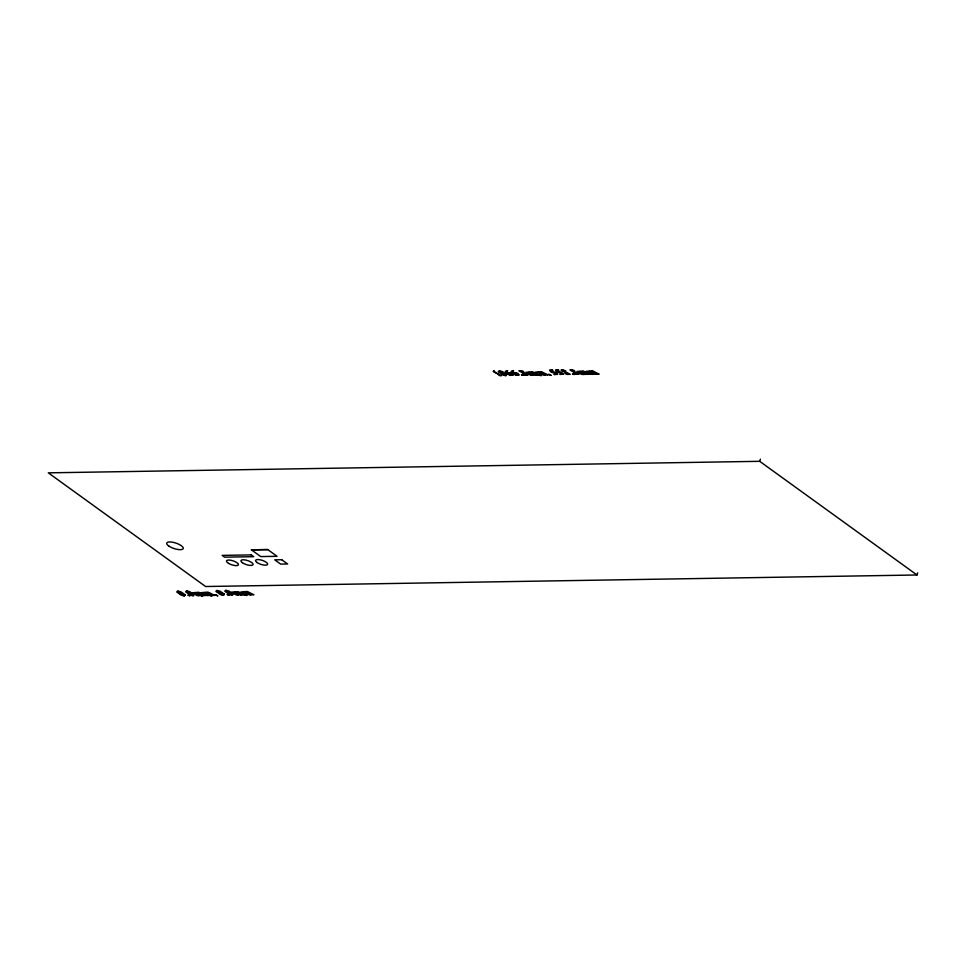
<?xml version="1.0" encoding="UTF-8"?>
<svg xmlns="http://www.w3.org/2000/svg" width="966" height="966" viewBox="0 0 966 966"><rect width="100%" height="100%" fill="white"/><g stroke="black" fill="none" stroke-linecap="round" stroke-linejoin="round"><path stroke-width="1.45" d="M917.7 572.814L916.988 574.987L205.601 586.519L48.3 472.845L759.687 461.313L760.399 459.152M244.821 594.802L240.92 591.965L247.115 591.482L253.937 594.754L251.329 594.79L247.151 591.868C244.627 593.643 255.386 595.72 248.479 594.573L244.012 591.929C252.681 599.222 241.428 593.148 237.902 591.639L231.695 592.11L236.078 594.851C243.009 595.925 232.045 593.764 234.786 592.073L239.254 594.73C246.173 595.877 235.414 593.788 237.938 592.025L242.116 594.935L244.724 594.899M251.401 549.823L267.727 549.557L277.061 556.307L260.735 556.573L251.401 549.823L267.715 549.594M759.687 461.313L916.988 574.987M523.198 373.057L525.202 374.917L527.339 374.941L523.198 373.057M565.327 372.369L567.332 374.228L569.469 374.253L565.327 372.369M574.215 372.224L576.219 374.084L578.356 374.108L574.215 372.224M552.335 369.821L549.557 370.05L550.705 371.838L557.092 374.253L553.953 374.47L557.672 374.349L555.655 372.369L550.777 371.234L550.415 370.618L552.938 370.521L552.335 369.821M558.251 369.724L555.474 369.954L556.621 371.741L563.009 374.156L559.882 374.373L563.589 374.253L561.572 372.272L556.706 371.149L556.344 370.521L558.867 370.425L558.251 369.724M217.688 595.829L215.382 594.766L217.688 595.829M551.079 375.388L548.773 374.337L551.079 375.388M198.223 592.822C208.306 600.26 197.692 594.005 195.627 592.701C192.874 594.404 203.838 596.565 196.907 595.491L192.536 592.75L198.73 592.267L205.553 595.539L202.945 595.575L200.01 592.931L198.223 592.822M207.449 592.665C217.519 600.103 206.917 593.861 204.84 592.556C202.099 594.247 213.051 596.408 206.12 595.334L201.749 592.605L207.944 592.122L214.778 595.382L212.158 595.43L209.224 592.786L207.449 592.665M531.614 372.393L535.78 375.158L533.123 375.194L529.006 372.272C526.265 373.975 537.217 376.136 530.286 375.062L525.915 372.321L532.109 371.838C535.526 373.311 546.925 379.505 538.219 372.127L542.687 374.784C549.606 375.931 538.847 373.842 541.358 372.079L545.548 375.001L548.157 374.953L541.334 371.693L535.128 372.176L539.028 375.013L536.335 375.146L533.389 372.502L531.614 372.393M582.631 371.56L586.797 374.325L584.14 374.373L580.023 371.451C577.282 373.142 588.234 375.303 581.303 374.228L576.931 371.487L583.126 371.016L589.96 374.277L587.352 374.313L584.406 371.681L582.631 371.56M591.844 371.415L596.01 374.18L593.353 374.216L589.236 371.306C586.495 372.997 597.447 375.158 590.528 374.084L586.145 371.342L592.339 370.859L599.174 374.132L596.565 374.168L593.619 371.524L591.844 371.415M523.198 372.079L519.575 370.859L521.531 370.859L523.198 372.079M565.327 371.403L561.705 370.171L563.661 370.171L565.327 371.403M574.215 371.258L570.592 370.026L572.548 370.026L574.215 371.258M522.666 372.912L522.956 374.253L524.804 375.086L528.064 375.001L523.524 372.622L523.512 371.427L518.875 370.787L522.666 372.912M564.796 372.224L565.086 373.576L566.933 374.397L570.194 374.325L565.653 371.934L565.641 370.739L561.005 370.111L564.796 372.224M573.683 372.079L573.973 373.431L575.821 374.265L579.081 374.18L574.541 371.789L574.529 370.594L569.892 369.966L573.683 372.079M185.146 594.742L184.421 595.95L181.668 595.346L176.718 591.953L177.659 591.023L180.908 591.844L185.146 594.742M194.033 594.597L193.309 595.805L190.556 595.201L185.593 591.808L186.547 590.878L189.795 591.699L194.033 594.597M224.317 594.102L223.581 595.31L220.84 594.706L215.877 591.325L216.831 590.395L220.079 591.204L224.317 594.102M233.204 593.957L232.468 595.165L229.727 594.561L224.764 591.18L225.718 590.25L228.954 591.059L233.204 593.957M506.679 374.506L505.955 375.702L503.201 375.11L498.251 371.717L499.205 370.787L502.441 371.608L506.679 374.506M184.591 595.165L184.216 595.744L181.584 594.875L177.913 592.218L177.901 591.216L184.591 595.165M193.478 595.02L193.103 595.599L190.471 594.73L186.788 592.073L186.788 591.071L193.478 595.02M223.762 594.525L223.375 595.116L220.755 594.235L217.072 591.59L217.072 590.588L223.762 594.525M232.649 594.38L232.263 594.971L229.642 594.09L225.959 591.446L225.959 590.443L232.649 594.38M506.136 374.917L505.749 375.508L503.117 374.639L499.446 371.982L499.434 370.98L506.136 374.917M506.715 370.92L506.413 371.982C507.947 373.407 512.052 372.019 513.272 375.074L509.565 375.062L506.582 373.528L505.242 371.367L507.657 370.69L506.715 370.92M512.632 370.823L512.342 371.886C513.864 373.311 517.981 371.922 519.189 374.977L515.482 374.965L512.511 373.431L511.171 371.27L513.574 370.594L512.632 370.823M512.499 375.025L509.963 374.868L507.307 373.118L510.265 373.359L512.499 375.025M518.428 374.929L515.892 374.772L513.224 373.021L516.182 373.262L518.428 374.929M493.904 370.884C490.728 371.898 499.12 372.973 499.168 375.52C505.665 376.39 496.621 374.76 493.904 370.884M523.222 375.327L521.507 374.772L523.222 375.327M574.239 374.494L572.524 373.951L574.239 374.494M189.831 595.756L188.116 595.201L189.831 595.756M229.002 595.116L227.288 594.573L229.002 595.116M251.281 554.907L222.132 555.378L224.583 557.153L253.744 556.682L251.281 554.907M281.722 559.712L274.73 559.833L280.623 564.096L287.626 563.975L281.722 559.712M257.065 562.526A6.388 2.125 18.3 0 0 267.401 564.736A6.388 2.125 18.3 0 0 260.337 559.821A6.388 2.125 18.3 0 0 257.065 562.526M168.639 545.923A8.706 2.886 18.3 0 0 182.803 549.111A8.706 2.886 18.3 0 0 173.518 542.409A8.706 2.886 18.3 0 0 168.639 545.923M228.58 563.395A6.303 2.101 18.3 0 0 238.385 564.941A6.303 2.101 18.3 0 0 230.379 560.171A6.303 2.101 18.3 0 0 228.58 563.395M242.333 562.659A6.388 2.125 18.3 0 0 252.754 565.038A6.388 2.125 18.3 0 0 246.004 560.111A6.388 2.125 18.3 0 0 242.333 562.659"/></g></svg>
